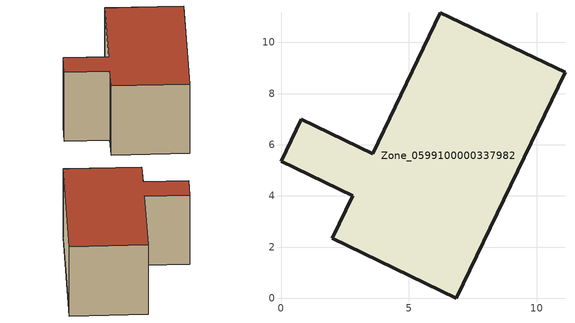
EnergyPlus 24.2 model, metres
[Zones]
Zone_0599100000337982
 floor ground (C_G): 2.81,4 0,5.35 0.79,7 3.58,5.65 6.23,11.16 11.1,8.83 6.85,0 2.01,2.34 z4.46
 wall outside (C_F): 0,5.35 2.81,4 2.01,2.34 6.85,0 11.1,8.83 6.23,11.16 3.58,5.65 0.79,7 0,5.35 z4.46:10.09
 roof outside (C_R): 6.85,0 11.1,8.83 6.23,11.16 3.58,5.65 0.79,7 0,5.35 2.81,4 2.01,2.34 z10.09
[BUILDING]
Pand.0599100000337982: North Axis=0; Terrain=City; Loads Convergence Tolerance Value=0.04; Temperature Convergence Tolerance Value=0.4; Solar Distribution=FullExterior; Maximum Number of Warmup Days=25; Minimum Number of Warmup Days=1
[Site:Location]
Rotterdam.The.Hague.AP_ZH_NLD Design_Conditions: Latitude=51.96; Longitude=4.45; Time Zone=1; Elevation=-4.5
[SITE:GROUNDTEMPERATURE:BUILDINGSURFACE]
18, 18, 18, 18, 18, 18, 18, 18, 18, 18, 18, 18
[MATERIAL] Thermal Absorptance=0.9; Solar Absorptance=0.7; Visible Absorptance=0.7
Name | Roughness | Thickness | Conductivity | Density | Specific Heat
G.TI.1975-1991 | MediumSmooth | 0.15 | 0.288461 | 540 | 1210
F.TI.1975-1991 | Rough | 0.3 | 0.230769 | 1920 | 840
R.TI.1975-1991 | MediumRough | 0.2 | 0.153846 | 1500 | 1000
[CONSTRUCTION]
C_G: G.TI.1975-1991
C_F: F.TI.1975-1991
C_R: R.TI.1975-1991
[ZONE]
Zone_0599100000337982: Type=1; Multiplier=1; Ceiling Height=Autocalculate; Volume=Autocalculate; Floor Area=autocalculate; Part of Total Floor Area=Yes
[ZONEINFILTRATION:DESIGNFLOWRATE]
Infil_Zone_0599100000337982: Zone or ZoneList or Space or SpaceList=Zone_0599100000337982; Schedule=AlwaysOn; Design Flow Rate Calculation Method=Flow/Area; Flow Rate per Floor Area=0.003; Constant Term Coefficient=1; Temperature Term Coefficient=0; Velocity Term Coefficient=0; Velocity Squared Term Coefficient=0
[HVACTEMPLATE:ZONE:IDEALLOADSAIRSYSTEM]
Zone_0599100000337982: Maximum Heating Supply Air Temperature=50; Minimum Cooling Supply Air Temperature=13; Maximum Heating Supply Air Humidity Ratio=0.0156; Minimum Cooling Supply Air Humidity Ratio=0.0077; Heating Limit=NoLimit; Cooling Limit=NoLimit; Dehumidification Control Type=ConstantSensibleHeatRatio; Cooling Sensible Heat Ratio=0.7; Dehumidification Setpoint=60; Humidification Control Type=None; Humidification Setpoint=30; Outdoor Air Method=None; Outdoor Air Flow Rate per Person=0.00944; Outdoor Air Flow Rate per Zone Floor Area=0; Outdoor Air Flow Rate per Zone=0; Demand Controlled Ventilation Type=None; Outdoor Air Economizer Type=NoEconomizer; Heat Recovery Type=None; Sensible Heat Recovery Effectiveness=0.7; Latent Heat Recovery Effectiveness=0.65
[ZONECONTROL:THERMOSTAT]
ThermostatControl_Zone_0599100000337982: Zone or ZoneList=Zone_0599100000337982; Control Type Schedule=DualSetpointControlType; Control 1=Thermostat_Zone_0599100000337982; Temperature Difference Between Cutout And Setpoint=0
[THERMOSTATSETPOINT:DUALSETPOINT]
Thermostat_Zone_0599100000337982: Heating Setpoint Temperature Schedule=HeatingSetpoint_Zone_0599100000337982; Cooling Setpoint Temperature Schedule=CoolingSetpoint_Zone_0599100000337982
[SCHEDULE:COMPACT]
HeatingSetpoint_Zone_0599100000337982: Through: 12/31, For: AllDays, Until: 24:00, 21
CoolingSetpoint_Zone_0599100000337982: Through: 12/31, For: AllDays, Until: 24:00, 24
DualSetpointControlType: Through: 12/31, For: AllDays, Until: 24:00, 4
AlwaysOn: Through: 12/31, For: AllDays, Until: 24:00, 1
